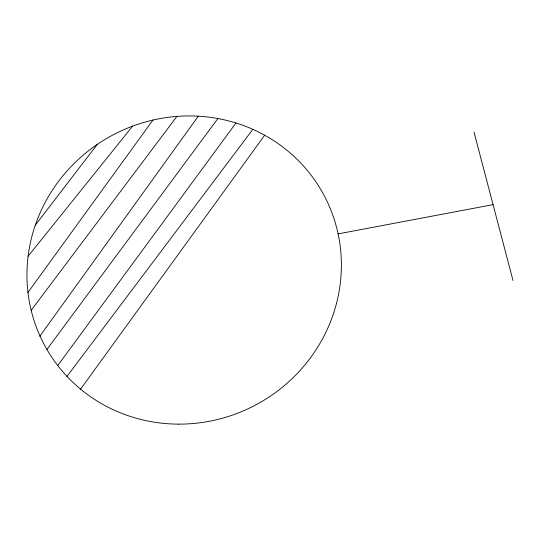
<?xml version="1.0" encoding="UTF-8"?>
<svg xmlns="http://www.w3.org/2000/svg" width="540" height="540" viewBox="0 0 540 540"><rect width="100%" height="100%" fill="white"/><g stroke="black" fill="none" stroke-linecap="round" stroke-linejoin="round"><path stroke-width="0.81" d="M39.791 336.238L198.288 116.195M27.959 292.444L153.063 119.907M80.582 389.144L264.674 135.216M57.74 365.553L235.973 122.999M46.913 349.454L217.883 118.544M31.172 310.318L176.911 116.404M66.98 376.387L252.841 129.337M35.262 225.248L97.267 144.396M28.1 256.244L132.604 126.144M338.108 233.894L493.074 204.64M474.026 132.158L513 280.483M178.605 424.13A158.578 152.705 -28.9 0 0 323.021 193.448A158.578 152.705 -28.9 0 0 50.868 192.524A158.578 152.705 -28.9 0 0 178.605 424.13"/></g></svg>
